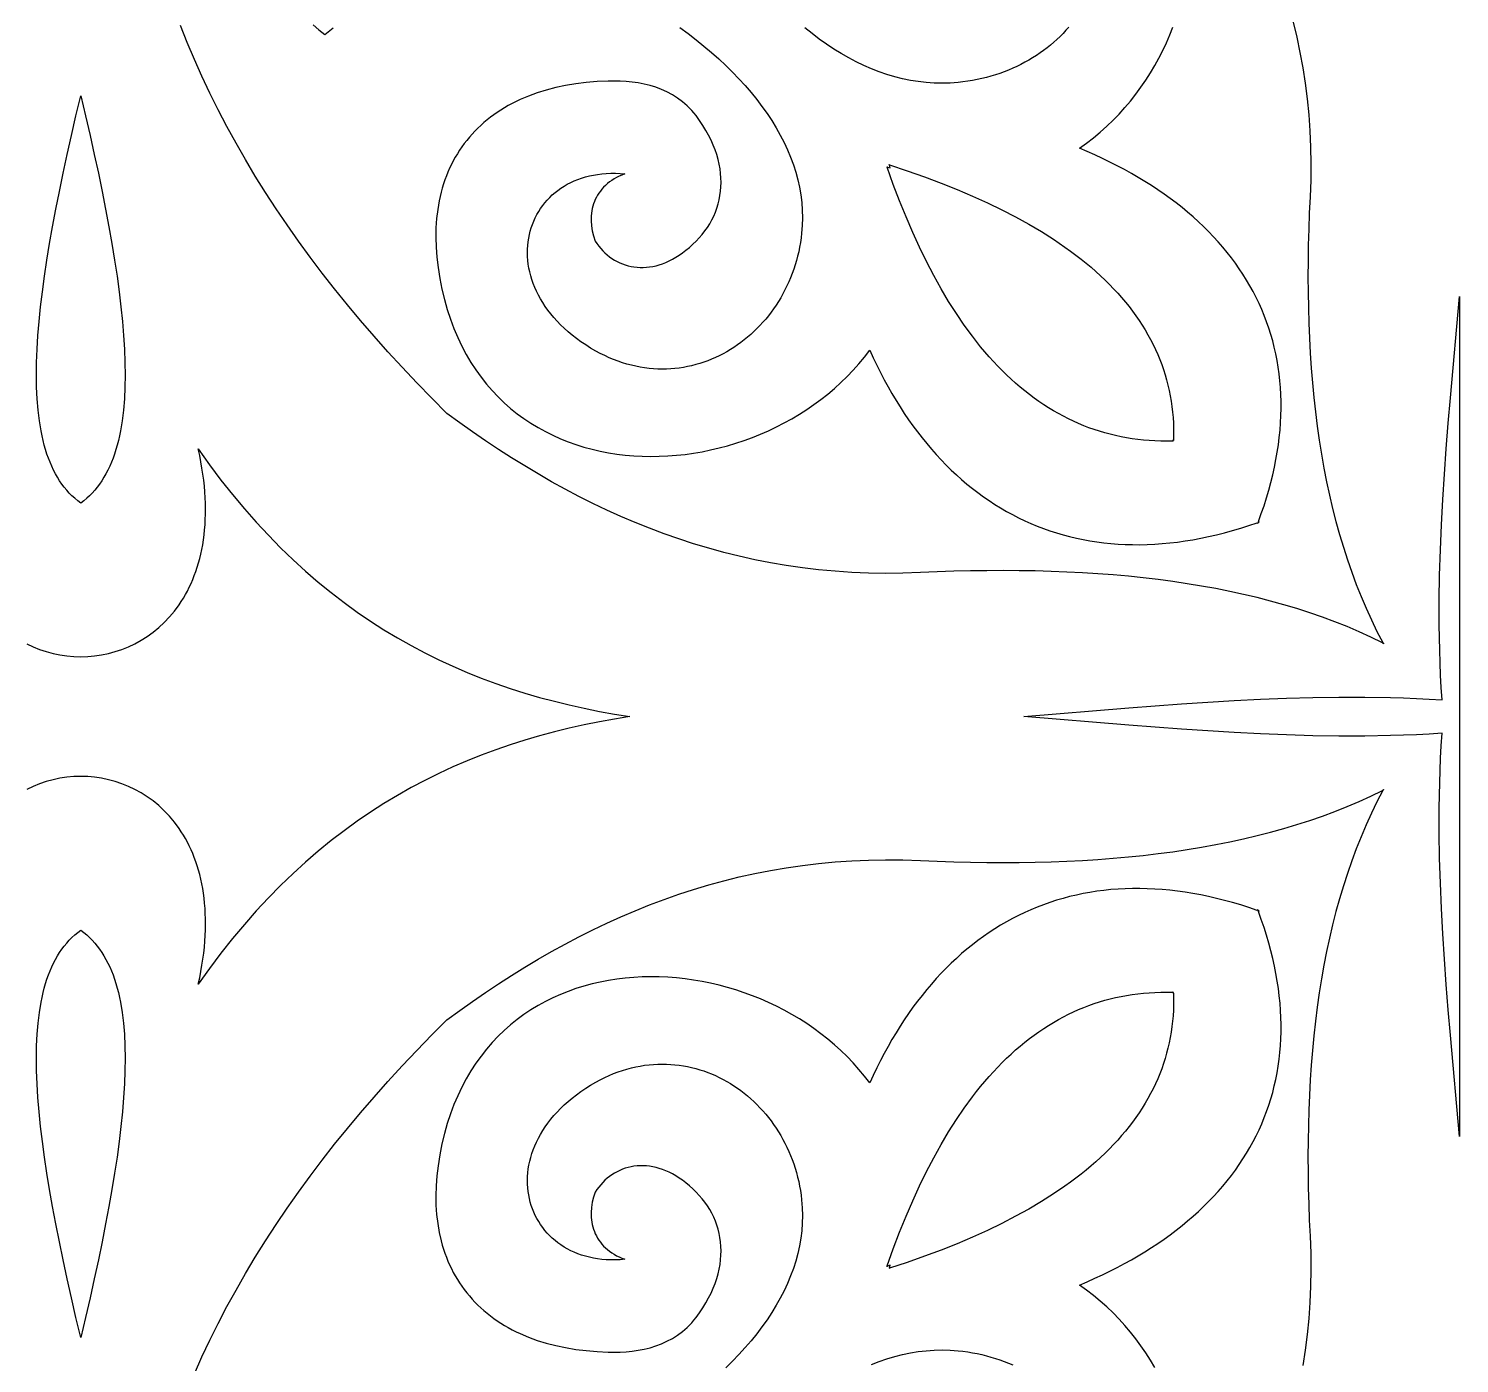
# Model space of a CAD drawing. Extents: x -375 to 375, y -1025 to 1025.
# Drawn here: x -217.3 to -155, y -201.4 to -143.3 of the extents above; entities that cross this region are included whole.
import ezdxf

# ---------------------------------------------------------------- set-up
doc = ezdxf.new("R2010")
doc.units = 0
doc.layers.add('LAYER_1', color=18, linetype='CONTINUOUS')

msp = doc.modelspace()

# ---------------------------------------------------------------- linework, layer by layer
at = {"layer": 'LAYER_1'}
for points in [[(-162.236, -143.025), (-162.08, -143.677), (-161.941, -144.336), (-161.819, -145.003), (-161.714, -145.677), (-161.627, -146.359), (-161.558, -147.05), (-161.508, -147.748), (-161.477, -148.455), (-161.465, -149.171), (-161.472, -149.895), (-161.5, -150.629), (-161.532, -151.334), (-161.557, -152.033), (-161.574, -152.728), (-161.585, -153.417), (-161.589, -154.1), (-161.584, -154.778), (-161.573, -155.45), (-161.553, -156.117), (-161.525, -156.777), (-161.49, -157.431), (-161.446, -158.079), (-161.393, -158.72), (-161.332, -159.355), (-161.263, -159.984), (-161.184, -160.606), (-161.096, -161.22), (-160.999, -161.828), (-160.893, -162.429), (-160.777, -163.023), (-160.651, -163.609), (-160.516, -164.188), (-160.371, -164.759), (-160.215, -165.322), (-160.049, -165.878), (-159.873, -166.426), (-159.686, -166.965), (-159.489, -167.497), (-159.28, -168.02), (-159.06, -168.534), (-158.829, -169.041), (-158.587, -169.538), (-158.333, -170.027), (-158.287, -170.069), (-158.303, -170.063), (-158.296, -170.077), (-158.34, -170.033), (-158.847, -169.788), (-159.363, -169.555), (-159.888, -169.332), (-160.421, -169.12), (-160.964, -168.919), (-161.515, -168.729), (-162.075, -168.549), (-162.643, -168.379), (-163.219, -168.219), (-163.803, -168.069), (-164.395, -167.929), (-164.996, -167.798), (-165.604, -167.677), (-166.219, -167.565), (-166.842, -167.463), (-167.473, -167.369), (-168.11, -167.285), (-168.755, -167.209), (-169.407, -167.142), (-170.065, -167.083), (-170.731, -167.032), (-171.403, -166.99), (-172.081, -166.955), (-172.766, -166.929), (-173.457, -166.91), (-174.154, -166.898), (-174.857, -166.894), (-175.566, -166.898), (-176.28, -166.908), (-177.001, -166.925), (-177.726, -166.949), (-178.457, -166.98), (-179.218, -167.007), (-179.969, -167.014), (-180.711, -167.002), (-181.444, -166.972), (-182.169, -166.923), (-182.885, -166.857), (-183.592, -166.773), (-184.292, -166.672), (-184.983, -166.554), (-185.666, -166.42), (-186.342, -166.27), (-187.01, -166.104), (-187.671, -165.923), (-188.325, -165.727), (-188.972, -165.516), (-189.612, -165.291), (-190.245, -165.053), (-190.872, -164.8), (-191.492, -164.535), (-192.107, -164.257), (-192.715, -163.966), (-193.318, -163.664), (-193.915, -163.349), (-194.506, -163.024), (-195.092, -162.687), (-195.673, -162.34), (-196.249, -161.983), (-196.821, -161.616), (-197.387, -161.239), (-197.95, -160.853), (-198.508, -160.458), (-199.062, -160.055), (-199.726, -159.388), (-200.376, -158.718), (-201.01, -158.045), (-201.629, -157.369), (-202.233, -156.69), (-202.821, -156.007), (-203.393, -155.322), (-203.95, -154.633), (-204.491, -153.941), (-205.016, -153.245), (-205.526, -152.547), (-206.019, -151.845), (-206.496, -151.14), (-206.957, -150.431), (-207.402, -149.719), (-207.83, -149.004), (-208.242, -148.286), (-208.638, -147.564), (-209.017, -146.838), (-209.379, -146.109), (-209.725, -145.377), (-210.053, -144.641), (-210.365, -143.902), (-210.66, -143.159)], [(-204.891, -143.144), (-204.645, -143.352), (-204.379, -143.562), (-204.017, -143.264)], [(-188.925, -143.252), (-188.566, -143.517), (-188.218, -143.786), (-187.88, -144.059), (-187.552, -144.336), (-187.236, -144.618), (-186.931, -144.903), (-186.637, -145.192), (-186.355, -145.485), (-186.086, -145.781), (-185.828, -146.08), (-185.583, -146.383), (-185.351, -146.689), (-185.132, -146.997), (-184.926, -147.308), (-184.734, -147.622), (-184.555, -147.938), (-184.391, -148.257), (-184.242, -148.578), (-184.107, -148.9), (-183.987, -149.225), (-183.882, -149.551), (-183.793, -149.879), (-183.72, -150.209), (-183.663, -150.539), (-183.622, -150.871), (-183.597, -151.204), (-183.59, -151.538), (-183.599, -151.872), (-183.626, -152.207), (-183.65, -152.411), (-183.679, -152.613), (-183.714, -152.813), (-183.755, -153.011), (-183.8, -153.206), (-183.852, -153.399), (-183.908, -153.59), (-183.969, -153.778), (-184.036, -153.963), (-184.107, -154.145), (-184.184, -154.325), (-184.265, -154.502), (-184.35, -154.675), (-184.44, -154.846), (-184.535, -155.013), (-184.634, -155.177), (-184.737, -155.338), (-184.845, -155.495), (-184.956, -155.648), (-185.071, -155.798), (-185.191, -155.944), (-185.314, -156.086), (-185.44, -156.225), (-185.571, -156.359), (-185.704, -156.489), (-185.841, -156.615), (-185.982, -156.736), (-186.125, -156.853), (-186.272, -156.965), (-186.421, -157.073), (-186.574, -157.177), (-186.729, -157.275), (-186.887, -157.368), (-187.047, -157.457), (-187.21, -157.54), (-187.376, -157.619), (-187.543, -157.692), (-187.713, -157.759), (-187.885, -157.822), (-188.059, -157.878), (-188.235, -157.929), (-188.413, -157.975), (-188.592, -158.014), (-188.773, -158.048), (-188.956, -158.075), (-189.14, -158.097), (-189.325, -158.112), (-189.512, -158.121), (-189.7, -158.124), (-189.888, -158.12), (-190.078, -158.11), (-190.268, -158.093), (-190.46, -158.069), (-190.652, -158.039), (-190.844, -158.001), (-191.037, -157.957), (-191.23, -157.905), (-191.423, -157.846), (-191.617, -157.78), (-191.811, -157.707), (-192.004, -157.626), (-192.198, -157.537), (-192.391, -157.441), (-192.584, -157.337), (-192.809, -157.205), (-193.024, -157.07), (-193.23, -156.931), (-193.427, -156.788), (-193.614, -156.643), (-193.792, -156.495), (-193.961, -156.344), (-194.121, -156.191), (-194.272, -156.035), (-194.414, -155.878), (-194.547, -155.718), (-194.672, -155.557), (-194.788, -155.394), (-194.896, -155.23), (-194.995, -155.064), (-195.085, -154.898), (-195.168, -154.731), (-195.242, -154.564), (-195.309, -154.396), (-195.367, -154.228), (-195.417, -154.06), (-195.46, -153.892), (-195.495, -153.725), (-195.522, -153.558), (-195.541, -153.392), (-195.553, -153.227), (-195.558, -153.064), (-195.555, -152.901), (-195.546, -152.741), (-195.529, -152.582), (-195.505, -152.425), (-195.474, -152.27), (-195.436, -152.118), (-195.391, -151.968), (-195.34, -151.821), (-195.282, -151.677), (-195.217, -151.536), (-195.146, -151.398), (-195.069, -151.264), (-194.985, -151.134), (-194.896, -151.007), (-194.8, -150.885), (-194.698, -150.767), (-194.59, -150.653), (-194.476, -150.544), (-194.357, -150.44), (-194.232, -150.342), (-194.101, -150.248), (-193.965, -150.16), (-193.823, -150.077), (-193.676, -150.001), (-193.524, -149.93), (-193.366, -149.866), (-193.204, -149.808), (-193.037, -149.757), (-192.864, -149.712), (-192.687, -149.675), (-192.505, -149.645), (-192.319, -149.622), (-192.128, -149.607), (-191.932, -149.599), (-191.732, -149.6), (-191.528, -149.609), (-191.319, -149.626), (-191.445, -149.674), (-191.565, -149.727), (-191.679, -149.783), (-191.787, -149.844), (-191.889, -149.909), (-191.986, -149.977), (-192.077, -150.049), (-192.162, -150.125), (-192.242, -150.203), (-192.316, -150.285), (-192.385, -150.37), (-192.448, -150.458), (-192.506, -150.548), (-192.558, -150.64), (-192.605, -150.735), (-192.647, -150.832), (-192.683, -150.931), (-192.714, -151.032), (-192.74, -151.135), (-192.76, -151.239), (-192.786, -151.451), (-192.791, -151.667), (-192.776, -151.886), (-192.742, -152.107), (-192.688, -152.327), (-192.614, -152.547), (-192.538, -152.661), (-192.457, -152.77), (-192.371, -152.873), (-192.282, -152.971), (-192.188, -153.064), (-192.089, -153.15), (-191.987, -153.231), (-191.882, -153.307), (-191.772, -153.376), (-191.66, -153.438), (-191.544, -153.495), (-191.425, -153.545), (-191.303, -153.588), (-191.179, -153.624), (-191.052, -153.653), (-190.922, -153.676), (-190.791, -153.691), (-190.657, -153.699), (-190.521, -153.699), (-190.384, -153.691), (-190.245, -153.676), (-190.104, -153.653), (-189.963, -153.622), (-189.82, -153.582), (-189.677, -153.534), (-189.532, -153.478), (-189.387, -153.412), (-189.242, -153.339), (-189.097, -153.256), (-188.951, -153.164), (-188.806, -153.063), (-188.66, -152.952), (-188.504, -152.824), (-188.355, -152.69), (-188.213, -152.552), (-188.08, -152.409), (-187.954, -152.261), (-187.837, -152.109), (-187.728, -151.953), (-187.628, -151.793), (-187.536, -151.628), (-187.453, -151.46), (-187.38, -151.289), (-187.315, -151.113), (-187.26, -150.935), (-187.214, -150.753), (-187.179, -150.567), (-187.153, -150.379), (-187.137, -150.189), (-187.131, -149.995), (-187.136, -149.799), (-187.151, -149.601), (-187.177, -149.4), (-187.214, -149.197), (-187.263, -148.992), (-187.322, -148.786), (-187.393, -148.578), (-187.475, -148.368), (-187.57, -148.157), (-187.676, -147.944), (-187.794, -147.731), (-187.925, -147.516), (-188.068, -147.301), (-188.223, -147.085), (-188.314, -146.972), (-188.408, -146.864), (-188.504, -146.761), (-188.604, -146.663), (-188.706, -146.57), (-188.811, -146.482), (-189.027, -146.322), (-189.253, -146.179), (-189.486, -146.054), (-189.726, -145.947), (-189.972, -145.855), (-190.223, -145.778), (-190.478, -145.715), (-190.737, -145.666), (-190.997, -145.629), (-191.259, -145.604), (-191.521, -145.589), (-191.782, -145.584), (-192.041, -145.589), (-192.528, -145.61), (-192.999, -145.649), (-193.456, -145.705), (-193.898, -145.779), (-194.325, -145.869), (-194.737, -145.975), (-195.133, -146.098), (-195.514, -146.237), (-195.878, -146.392), (-196.055, -146.475), (-196.227, -146.562), (-196.395, -146.653), (-196.559, -146.748), (-196.719, -146.846), (-196.875, -146.948), (-197.027, -147.054), (-197.174, -147.163), (-197.318, -147.276), (-197.457, -147.393), (-197.592, -147.513), (-197.722, -147.636), (-197.848, -147.763), (-197.97, -147.894), (-198.088, -148.028), (-198.201, -148.165), (-198.31, -148.306), (-198.415, -148.45), (-198.515, -148.597), (-198.61, -148.748), (-198.701, -148.901), (-198.788, -149.058), (-198.87, -149.218), (-198.947, -149.382), (-199.02, -149.548), (-199.089, -149.717), (-199.152, -149.89), (-199.211, -150.065), (-199.265, -150.243), (-199.315, -150.425), (-199.4, -150.796), (-199.466, -151.178), (-199.513, -151.572), (-199.54, -151.976), (-199.548, -152.391), (-199.536, -152.816), (-199.504, -153.252), (-199.451, -153.697), (-199.374, -154.179), (-199.281, -154.646), (-199.173, -155.097), (-199.049, -155.533), (-198.912, -155.954), (-198.76, -156.359), (-198.595, -156.748), (-198.417, -157.123), (-198.226, -157.483), (-198.022, -157.828), (-197.807, -158.158), (-197.58, -158.473), (-197.343, -158.774), (-197.094, -159.06), (-196.836, -159.332), (-196.568, -159.59), (-196.29, -159.834), (-196.004, -160.063), (-195.709, -160.279), (-195.406, -160.481), (-195.096, -160.669), (-194.779, -160.844), (-194.454, -161.005), (-194.124, -161.152), (-193.787, -161.287), (-193.446, -161.408), (-193.099, -161.516), (-192.747, -161.611), (-192.392, -161.694), (-192.032, -161.763), (-191.67, -161.82), (-191.304, -161.864), (-190.936, -161.896), (-190.567, -161.916), (-190.195, -161.923), (-189.822, -161.919), (-189.449, -161.902), (-189.075, -161.873), (-188.702, -161.833), (-188.329, -161.781), (-187.957, -161.717), (-187.586, -161.642), (-187.217, -161.555), (-186.851, -161.458), (-186.487, -161.349), (-186.126, -161.229), (-185.769, -161.098), (-185.416, -160.956), (-185.067, -160.803), (-184.724, -160.64), (-184.385, -160.467), (-184.052, -160.283), (-183.725, -160.088), (-183.405, -159.884), (-183.092, -159.669), (-182.786, -159.445), (-182.488, -159.21), (-182.199, -158.966), (-181.918, -158.712), (-181.646, -158.449), (-181.383, -158.176), (-181.131, -157.894), (-180.889, -157.602), (-180.658, -157.302), (-180.508, -157.631), (-180.353, -157.955), (-180.195, -158.273), (-180.032, -158.585), (-179.865, -158.89), (-179.694, -159.19), (-179.519, -159.484), (-179.34, -159.771), (-179.157, -160.052), (-178.97, -160.327), (-178.78, -160.596), (-178.585, -160.859), (-178.386, -161.115), (-178.184, -161.364), (-177.978, -161.608), (-177.768, -161.844), (-177.554, -162.075), (-177.337, -162.298), (-177.116, -162.516), (-176.891, -162.726), (-176.662, -162.93), (-176.43, -163.127), (-176.195, -163.317), (-175.956, -163.501), (-175.713, -163.678), (-175.467, -163.847), (-175.217, -164.01), (-174.964, -164.166), (-174.707, -164.315), (-174.448, -164.457), (-174.184, -164.592), (-173.918, -164.72), (-173.648, -164.841), (-173.375, -164.954), (-173.099, -165.06), (-172.819, -165.159), (-172.536, -165.251), (-172.25, -165.335), (-171.961, -165.412), (-171.669, -165.481), (-171.374, -165.543), (-171.076, -165.598), (-170.775, -165.645), (-170.47, -165.684), (-170.163, -165.716), (-169.853, -165.74), (-169.54, -165.756), (-169.224, -165.764), (-168.906, -165.765), (-168.584, -165.758), (-168.26, -165.743), (-167.933, -165.72), (-167.603, -165.69), (-167.27, -165.651), (-166.935, -165.604), (-166.597, -165.549), (-166.257, -165.486), (-165.914, -165.415), (-165.568, -165.335), (-165.22, -165.248), (-164.87, -165.152), (-164.517, -165.048), (-164.161, -164.935), (-163.803, -164.814), (-163.771, -164.846), (-163.771, -164.832), (-163.77, -164.823), (-163.776, -164.815), (-163.767, -164.812), (-163.764, -164.802), (-163.756, -164.808), (-163.752, -164.808), (-163.752, -164.805), (-163.758, -164.797), (-163.748, -164.794), (-163.745, -164.785), (-163.737, -164.791), (-163.728, -164.789), (-163.713, -164.789), (-163.745, -164.759), (-163.62, -164.413), (-163.503, -164.071), (-163.395, -163.73), (-163.296, -163.392), (-163.205, -163.056), (-163.123, -162.723), (-163.049, -162.392), (-162.984, -162.064), (-162.927, -161.738), (-162.878, -161.415), (-162.838, -161.095), (-162.806, -160.777), (-162.782, -160.461), (-162.767, -160.149), (-162.759, -159.838), (-162.76, -159.531), (-162.769, -159.227), (-162.786, -158.925), (-162.811, -158.626), (-162.844, -158.33), (-162.884, -158.036), (-162.933, -157.746), (-162.99, -157.458), (-163.054, -157.174), (-163.126, -156.892), (-163.206, -156.613), (-163.293, -156.338), (-163.388, -156.065), (-163.491, -155.795), (-163.601, -155.529), (-163.718, -155.266), (-163.844, -155.005), (-163.976, -154.748), (-164.116, -154.495), (-164.263, -154.244), (-164.418, -153.997), (-164.579, -153.753), (-164.748, -153.512), (-164.925, -153.275), (-165.108, -153.041), (-165.298, -152.81), (-165.496, -152.583), (-165.7, -152.359), (-165.912, -152.139), (-166.13, -151.922), (-166.355, -151.709), (-166.587, -151.499), (-166.826, -151.293), (-167.072, -151.091), (-167.324, -150.892), (-167.583, -150.697), (-167.848, -150.505), (-168.121, -150.317), (-168.399, -150.133), (-168.685, -149.953), (-168.976, -149.777), (-169.274, -149.604), (-169.579, -149.436), (-169.89, -149.271), (-170.207, -149.11), (-170.53, -148.953), (-170.86, -148.8), (-171.196, -148.651), (-171.538, -148.506), (-171.226, -148.283), (-170.924, -148.05), (-170.631, -147.807), (-170.348, -147.554), (-170.075, -147.292), (-169.812, -147.021), (-169.558, -146.741), (-169.315, -146.454), (-169.082, -146.159), (-168.86, -145.857), (-168.647, -145.548), (-168.446, -145.233), (-168.255, -144.912), (-168.075, -144.586), (-167.906, -144.254), (-167.748, -143.918), (-167.601, -143.577), (-167.465, -143.233)], [(-172.002, -143.234), (-172.123, -143.373), (-172.249, -143.508), (-172.38, -143.64), (-172.514, -143.769), (-172.654, -143.895), (-172.797, -144.017), (-172.944, -144.135), (-173.096, -144.25), (-173.251, -144.362), (-173.41, -144.469), (-173.573, -144.573), (-173.74, -144.672), (-173.91, -144.767), (-174.083, -144.859), (-174.26, -144.946), (-174.44, -145.028), (-174.623, -145.106), (-174.81, -145.18), (-174.999, -145.249), (-175.191, -145.313), (-175.386, -145.372), (-175.584, -145.427), (-175.784, -145.476), (-175.986, -145.52), (-176.191, -145.559), (-176.398, -145.593), (-176.608, -145.621), (-176.819, -145.644), (-177.167, -145.67), (-177.514, -145.679), (-177.86, -145.672), (-178.205, -145.648), (-178.549, -145.609), (-178.892, -145.553), (-179.234, -145.483), (-179.574, -145.397), (-179.913, -145.296), (-180.249, -145.18), (-180.584, -145.05), (-180.917, -144.906), (-181.247, -144.748), (-181.575, -144.576), (-181.9, -144.391), (-182.223, -144.192), (-182.543, -143.981), (-182.86, -143.757), (-183.174, -143.521), (-183.484, -143.272)], [(-217.353, -170.078), (-217.074, -170.211), (-216.789, -170.325), (-216.498, -170.422), (-216.204, -170.502), (-215.906, -170.564), (-215.605, -170.608), (-215.303, -170.634), (-215, -170.643), (-214.697, -170.634), (-214.395, -170.608), (-214.094, -170.564), (-213.796, -170.502), (-213.502, -170.422), (-213.211, -170.325), (-212.926, -170.211), (-212.647, -170.078), (-212.374, -169.928), (-212.109, -169.76), (-211.852, -169.575), (-211.604, -169.372), (-211.367, -169.151), (-211.14, -168.912), (-210.925, -168.656), (-210.723, -168.383), (-210.627, -168.239), (-210.534, -168.091), (-210.445, -167.939), (-210.36, -167.782), (-210.278, -167.621), (-210.2, -167.455), (-210.126, -167.285), (-210.057, -167.111), (-209.991, -166.932), (-209.93, -166.749), (-209.873, -166.561), (-209.821, -166.369), (-209.773, -166.173), (-209.73, -165.972), (-209.692, -165.766), (-209.659, -165.557), (-209.631, -165.342), (-209.608, -165.124), (-209.59, -164.901), (-209.578, -164.673), (-209.571, -164.442), (-209.569, -164.205), (-209.573, -163.965), (-209.583, -163.72), (-209.599, -163.47), (-209.621, -163.216), (-209.649, -162.958), (-209.683, -162.695), (-209.724, -162.428), (-209.77, -162.156), (-209.824, -161.88), (-209.884, -161.6), (-209.394, -162.287), (-208.896, -162.95), (-208.391, -163.588), (-207.879, -164.201), (-207.36, -164.79), (-206.834, -165.356), (-206.301, -165.899), (-205.762, -166.419), (-205.215, -166.918), (-204.663, -167.394), (-204.103, -167.849), (-203.538, -168.283), (-202.967, -168.697), (-202.389, -169.091), (-201.806, -169.465), (-201.216, -169.82), (-200.621, -170.156), (-200.021, -170.474), (-199.415, -170.774), (-198.804, -171.057), (-198.188, -171.322), (-197.566, -171.572), (-196.94, -171.805), (-196.309, -172.022), (-195.673, -172.224), (-195.032, -172.411), (-194.387, -172.584), (-193.738, -172.743), (-193.084, -172.888), (-192.427, -173.021), (-191.765, -173.14), (-191.099, -173.248), (-191.765, -173.357), (-192.427, -173.476), (-193.084, -173.609), (-193.738, -173.754), (-194.387, -173.913), (-195.032, -174.086), (-195.673, -174.273), (-196.309, -174.475), (-196.94, -174.692), (-197.566, -174.925), (-198.188, -175.174), (-198.804, -175.44), (-199.415, -175.723), (-200.021, -176.023), (-200.621, -176.341), (-201.216, -176.677), (-201.806, -177.032), (-202.389, -177.406), (-202.967, -177.8), (-203.538, -178.214), (-204.103, -178.648), (-204.663, -179.103), (-205.215, -179.579), (-205.762, -180.077), (-206.301, -180.598), (-206.834, -181.141), (-207.36, -181.707), (-207.879, -182.296), (-208.391, -182.909), (-208.896, -183.547), (-209.394, -184.209), (-209.884, -184.897), (-209.824, -184.617), (-209.77, -184.341), (-209.724, -184.069), (-209.683, -183.802), (-209.649, -183.539), (-209.621, -183.281), (-209.599, -183.027), (-209.583, -182.777), (-209.573, -182.532), (-209.569, -182.292), (-209.571, -182.055), (-209.578, -181.824), (-209.59, -181.596), (-209.608, -181.373), (-209.631, -181.155), (-209.659, -180.94), (-209.692, -180.731), (-209.73, -180.525), (-209.773, -180.324), (-209.821, -180.128), (-209.873, -179.936), (-209.93, -179.748), (-209.991, -179.565), (-210.057, -179.386), (-210.126, -179.212), (-210.2, -179.042), (-210.278, -178.876), (-210.36, -178.715), (-210.445, -178.558), (-210.534, -178.406), (-210.627, -178.258), (-210.723, -178.114), (-210.925, -177.841), (-211.14, -177.585), (-211.367, -177.346), (-211.604, -177.125), (-211.852, -176.922), (-212.109, -176.737), (-212.374, -176.569), (-212.647, -176.419), (-212.926, -176.286), (-213.211, -176.172), (-213.502, -176.074), (-213.796, -175.995), (-214.094, -175.933), (-214.395, -175.889), (-214.697, -175.863), (-215, -175.854), (-215.303, -175.863), (-215.605, -175.889), (-215.906, -175.933), (-216.204, -175.995), (-216.498, -176.074), (-216.789, -176.172), (-217.074, -176.286), (-217.353, -176.419)], [(-210.053, -201.856), (-209.725, -201.12), (-209.379, -200.388), (-209.017, -199.659), (-208.638, -198.933), (-208.242, -198.211), (-207.83, -197.493), (-207.402, -196.778), (-206.957, -196.066), (-206.496, -195.357), (-206.019, -194.652), (-205.526, -193.95), (-205.016, -193.252), (-204.491, -192.556), (-203.95, -191.864), (-203.393, -191.175), (-202.821, -190.49), (-202.233, -189.807), (-201.629, -189.128), (-201.01, -188.452), (-200.376, -187.778), (-199.726, -187.108), (-199.062, -186.441), (-198.508, -186.038), (-197.95, -185.644), (-197.387, -185.258), (-196.821, -184.881), (-196.249, -184.514), (-195.673, -184.157), (-195.092, -183.81), (-194.506, -183.473), (-193.915, -183.148), (-193.318, -182.833), (-192.715, -182.531), (-192.107, -182.24), (-191.492, -181.962), (-190.872, -181.697), (-190.245, -181.444), (-189.612, -181.206), (-188.972, -180.981), (-188.325, -180.77), (-187.671, -180.574), (-187.01, -180.393), (-186.342, -180.227), (-185.666, -180.077), (-184.983, -179.942), (-184.292, -179.825), (-183.592, -179.724), (-182.885, -179.64), (-182.169, -179.574), (-181.444, -179.525), (-180.711, -179.495), (-179.969, -179.483), (-179.218, -179.49), (-178.457, -179.517), (-177.726, -179.548), (-177.001, -179.572), (-176.28, -179.589), (-175.566, -179.599), (-174.857, -179.603), (-174.154, -179.599), (-173.457, -179.587), (-172.766, -179.568), (-172.081, -179.542), (-171.403, -179.507), (-170.731, -179.465), (-170.065, -179.414), (-169.407, -179.355), (-168.755, -179.288), (-168.11, -179.212), (-167.473, -179.128), (-166.842, -179.034), (-166.219, -178.932), (-165.604, -178.82), (-164.996, -178.699), (-164.395, -178.568), (-163.803, -178.428), (-163.219, -178.278), (-162.643, -178.118), (-162.075, -177.948), (-161.515, -177.768), (-160.964, -177.578), (-160.421, -177.377), (-159.888, -177.165), (-159.363, -176.942), (-158.847, -176.709), (-158.34, -176.464), (-158.296, -176.42), (-158.303, -176.434), (-158.287, -176.428), (-158.333, -176.47), (-158.587, -176.959), (-158.829, -177.456), (-159.06, -177.962), (-159.28, -178.477), (-159.489, -179), (-159.686, -179.532), (-159.873, -180.071), (-160.049, -180.619), (-160.215, -181.175), (-160.371, -181.738), (-160.516, -182.309), (-160.651, -182.888), (-160.777, -183.474), (-160.893, -184.068), (-160.999, -184.669), (-161.096, -185.276), (-161.184, -185.891), (-161.263, -186.513), (-161.332, -187.141), (-161.393, -187.777), (-161.446, -188.418), (-161.49, -189.066), (-161.525, -189.72), (-161.553, -190.38), (-161.573, -191.047), (-161.584, -191.719), (-161.589, -192.397), (-161.585, -193.08), (-161.574, -193.769), (-161.557, -194.464), (-161.532, -195.163), (-161.5, -195.868), (-161.472, -196.601), (-161.465, -197.326), (-161.477, -198.041), (-161.508, -198.749), (-161.558, -199.447), (-161.627, -200.138), (-161.714, -200.82), (-161.819, -201.494)], [(-168.255, -201.585), (-168.446, -201.264), (-168.647, -200.949), (-168.86, -200.64), (-169.082, -200.338), (-169.315, -200.043), (-169.558, -199.756), (-169.812, -199.476), (-170.075, -199.205), (-170.348, -198.943), (-170.631, -198.69), (-170.924, -198.447), (-171.226, -198.214), (-171.538, -197.991), (-171.196, -197.846), (-170.86, -197.697), (-170.53, -197.544), (-170.207, -197.387), (-169.89, -197.226), (-169.579, -197.061), (-169.274, -196.893), (-168.976, -196.72), (-168.685, -196.544), (-168.399, -196.363), (-168.121, -196.179), (-167.848, -195.992), (-167.583, -195.8), (-167.324, -195.605), (-167.072, -195.406), (-166.826, -195.204), (-166.587, -194.998), (-166.355, -194.788), (-166.13, -194.575), (-165.912, -194.358), (-165.7, -194.138), (-165.496, -193.914), (-165.298, -193.687), (-165.108, -193.456), (-164.925, -193.222), (-164.748, -192.985), (-164.579, -192.744), (-164.418, -192.5), (-164.263, -192.253), (-164.116, -192.002), (-163.976, -191.749), (-163.844, -191.492), (-163.718, -191.231), (-163.601, -190.968), (-163.491, -190.702), (-163.388, -190.432), (-163.293, -190.159), (-163.206, -189.884), (-163.126, -189.605), (-163.054, -189.323), (-162.99, -189.039), (-162.933, -188.751), (-162.884, -188.461), (-162.844, -188.167), (-162.811, -187.871), (-162.786, -187.572), (-162.769, -187.27), (-162.76, -186.966), (-162.759, -186.658), (-162.767, -186.348), (-162.782, -186.036), (-162.806, -185.72), (-162.838, -185.402), (-162.878, -185.082), (-162.927, -184.759), (-162.984, -184.433), (-163.049, -184.105), (-163.123, -183.774), (-163.205, -183.441), (-163.296, -183.105), (-163.395, -182.767), (-163.503, -182.426), (-163.62, -182.084), (-163.745, -181.738), (-163.713, -181.708), (-163.728, -181.708), (-163.737, -181.706), (-163.745, -181.712), (-163.748, -181.703), (-163.758, -181.7), (-163.752, -181.692), (-163.752, -181.689), (-163.756, -181.689), (-163.764, -181.695), (-163.767, -181.685), (-163.776, -181.682), (-163.77, -181.674), (-163.771, -181.665), (-163.771, -181.651), (-163.803, -181.683), (-164.161, -181.562), (-164.517, -181.449), (-164.87, -181.345), (-165.22, -181.249), (-165.568, -181.161), (-165.914, -181.082), (-166.257, -181.011), (-166.597, -180.948), (-166.935, -180.893), (-167.27, -180.846), (-167.603, -180.807), (-167.933, -180.777), (-168.26, -180.754), (-168.584, -180.739), (-168.906, -180.732), (-169.224, -180.732), (-169.54, -180.741), (-169.853, -180.757), (-170.163, -180.781), (-170.47, -180.813), (-170.775, -180.852), (-171.076, -180.899), (-171.374, -180.954), (-171.669, -181.016), (-171.961, -181.085), (-172.25, -181.162), (-172.536, -181.246), (-172.819, -181.338), (-173.099, -181.437), (-173.375, -181.543), (-173.648, -181.656), (-173.918, -181.777), (-174.184, -181.905), (-174.448, -182.04), (-174.707, -182.182), (-174.964, -182.331), (-175.217, -182.487), (-175.467, -182.65), (-175.713, -182.819), (-175.956, -182.996), (-176.195, -183.18), (-176.43, -183.37), (-176.662, -183.567), (-176.891, -183.771), (-177.116, -183.981), (-177.337, -184.199), (-177.554, -184.422), (-177.768, -184.653), (-177.978, -184.889), (-178.184, -185.133), (-178.386, -185.382), (-178.585, -185.638), (-178.78, -185.901), (-178.97, -186.17), (-179.157, -186.445), (-179.34, -186.726), (-179.519, -187.013), (-179.694, -187.307), (-179.865, -187.607), (-180.032, -187.912), (-180.195, -188.224), (-180.353, -188.542), (-180.508, -188.866), (-180.658, -189.195), (-180.889, -188.895), (-181.131, -188.603), (-181.383, -188.321), (-181.646, -188.048), (-181.918, -187.785), (-182.199, -187.531), (-182.488, -187.287), (-182.786, -187.052), (-183.092, -186.828), (-183.405, -186.613), (-183.725, -186.409), (-184.052, -186.214), (-184.385, -186.03), (-184.724, -185.857), (-185.067, -185.693), (-185.416, -185.541), (-185.769, -185.399), (-186.126, -185.268), (-186.487, -185.148), (-186.851, -185.039), (-187.217, -184.942), (-187.586, -184.855), (-187.957, -184.78), (-188.329, -184.716), (-188.702, -184.664), (-189.075, -184.624), (-189.449, -184.595), (-189.822, -184.578), (-190.195, -184.574), (-190.567, -184.581), (-190.936, -184.601), (-191.304, -184.633), (-191.67, -184.677), (-192.032, -184.734), (-192.392, -184.803), (-192.747, -184.886), (-193.099, -184.981), (-193.446, -185.089), (-193.787, -185.21), (-194.124, -185.345), (-194.454, -185.492), (-194.779, -185.653), (-195.096, -185.828), (-195.406, -186.016), (-195.709, -186.218), (-196.004, -186.434), (-196.29, -186.663), (-196.568, -186.907), (-196.836, -187.165), (-197.094, -187.437), (-197.343, -187.723), (-197.58, -188.024), (-197.807, -188.339), (-198.022, -188.669), (-198.226, -189.014), (-198.417, -189.374), (-198.595, -189.749), (-198.76, -190.138), (-198.912, -190.543), (-199.049, -190.964), (-199.173, -191.399), (-199.281, -191.851), (-199.374, -192.318), (-199.451, -192.8), (-199.504, -193.245), (-199.536, -193.68), (-199.548, -194.106), (-199.54, -194.521), (-199.513, -194.925), (-199.466, -195.319), (-199.4, -195.701), (-199.315, -196.072), (-199.265, -196.254), (-199.211, -196.432), (-199.152, -196.607), (-199.089, -196.78), (-199.02, -196.949), (-198.947, -197.115), (-198.87, -197.279), (-198.788, -197.439), (-198.701, -197.596), (-198.61, -197.749), (-198.515, -197.9), (-198.415, -198.047), (-198.31, -198.191), (-198.201, -198.332), (-198.088, -198.469), (-197.97, -198.603), (-197.848, -198.734), (-197.722, -198.861), (-197.592, -198.984), (-197.457, -199.104), (-197.318, -199.221), (-197.174, -199.334), (-197.027, -199.443), (-196.875, -199.549), (-196.719, -199.651), (-196.559, -199.749), (-196.395, -199.844), (-196.227, -199.935), (-196.055, -200.022), (-195.878, -200.105), (-195.514, -200.26), (-195.133, -200.399), (-194.737, -200.521), (-194.325, -200.628), (-193.898, -200.718), (-193.456, -200.792), (-192.999, -200.848), (-192.528, -200.887), (-192.041, -200.908), (-191.782, -200.913), (-191.521, -200.908), (-191.259, -200.893), (-190.997, -200.868), (-190.737, -200.831), (-190.478, -200.782), (-190.223, -200.719), (-189.972, -200.642), (-189.726, -200.55), (-189.486, -200.442), (-189.253, -200.318), (-189.027, -200.175), (-188.811, -200.014), (-188.706, -199.927), (-188.604, -199.834), (-188.504, -199.736), (-188.408, -199.633), (-188.314, -199.525), (-188.223, -199.412), (-188.068, -199.196), (-187.925, -198.981), (-187.794, -198.766), (-187.676, -198.553), (-187.57, -198.34), (-187.475, -198.129), (-187.393, -197.919), (-187.322, -197.711), (-187.263, -197.505), (-187.214, -197.3), (-187.177, -197.097), (-187.151, -196.896), (-187.136, -196.698), (-187.131, -196.502), (-187.137, -196.308), (-187.153, -196.118), (-187.179, -195.929), (-187.214, -195.744), (-187.26, -195.562), (-187.315, -195.384), (-187.38, -195.208), (-187.453, -195.037), (-187.536, -194.868), (-187.628, -194.704), (-187.728, -194.544), (-187.837, -194.388), (-187.954, -194.236), (-188.08, -194.088), (-188.213, -193.945), (-188.355, -193.807), (-188.504, -193.673), (-188.66, -193.545), (-188.806, -193.434), (-188.951, -193.333), (-189.097, -193.241), (-189.242, -193.158), (-189.387, -193.084), (-189.532, -193.019), (-189.677, -192.963), (-189.82, -192.915), (-189.963, -192.875), (-190.104, -192.844), (-190.245, -192.821), (-190.384, -192.806), (-190.521, -192.798), (-190.657, -192.798), (-190.791, -192.806), (-190.922, -192.821), (-191.052, -192.843), (-191.179, -192.873), (-191.303, -192.909), (-191.425, -192.952), (-191.544, -193.002), (-191.66, -193.059), (-191.772, -193.121), (-191.882, -193.19), (-191.987, -193.265), (-192.089, -193.346), (-192.188, -193.433), (-192.282, -193.526), (-192.371, -193.624), (-192.457, -193.727), (-192.538, -193.836), (-192.614, -193.95), (-192.688, -194.169), (-192.742, -194.39), (-192.776, -194.611), (-192.791, -194.83), (-192.786, -195.046), (-192.76, -195.258), (-192.74, -195.362), (-192.714, -195.465), (-192.683, -195.565), (-192.647, -195.665), (-192.605, -195.762), (-192.558, -195.857), (-192.506, -195.949), (-192.448, -196.039), (-192.385, -196.127), (-192.316, -196.212), (-192.242, -196.293), (-192.162, -196.372), (-192.077, -196.448), (-191.986, -196.52), (-191.889, -196.588), (-191.787, -196.653), (-191.679, -196.714), (-191.565, -196.77), (-191.445, -196.823), (-191.319, -196.871), (-191.528, -196.888), (-191.732, -196.897), (-191.932, -196.898), (-192.128, -196.89), (-192.319, -196.875), (-192.505, -196.852), (-192.687, -196.822), (-192.864, -196.785), (-193.037, -196.74), (-193.204, -196.689), (-193.366, -196.631), (-193.524, -196.567), (-193.676, -196.496), (-193.823, -196.42), (-193.965, -196.337), (-194.101, -196.249), (-194.232, -196.155), (-194.357, -196.057), (-194.476, -195.953), (-194.59, -195.844), (-194.698, -195.73), (-194.8, -195.612), (-194.896, -195.49), (-194.985, -195.363), (-195.069, -195.233), (-195.146, -195.099), (-195.217, -194.961), (-195.282, -194.82), (-195.34, -194.676), (-195.391, -194.529), (-195.436, -194.379), (-195.474, -194.227), (-195.505, -194.072), (-195.529, -193.915), (-195.546, -193.756), (-195.555, -193.595), (-195.558, -193.433), (-195.553, -193.27), (-195.541, -193.105), (-195.522, -192.939), (-195.495, -192.772), (-195.46, -192.605), (-195.417, -192.437), (-195.367, -192.269), (-195.309, -192.101), (-195.242, -191.933), (-195.168, -191.766), (-195.085, -191.599), (-194.995, -191.433), (-194.896, -191.267), (-194.788, -191.103), (-194.672, -190.94), (-194.547, -190.779), (-194.414, -190.619), (-194.272, -190.462), (-194.121, -190.306), (-193.961, -190.153), (-193.792, -190.002), (-193.614, -189.854), (-193.427, -189.708), (-193.23, -189.566), (-193.024, -189.427), (-192.809, -189.292), (-192.584, -189.16), (-192.391, -189.056), (-192.198, -188.96), (-192.004, -188.871), (-191.811, -188.79), (-191.617, -188.717), (-191.423, -188.651), (-191.23, -188.592), (-191.037, -188.54), (-190.844, -188.496), (-190.652, -188.458), (-190.46, -188.428), (-190.268, -188.404), (-190.078, -188.387), (-189.888, -188.377), (-189.7, -188.373), (-189.512, -188.376), (-189.325, -188.385), (-189.14, -188.4), (-188.956, -188.422), (-188.773, -188.449), (-188.592, -188.483), (-188.413, -188.522), (-188.235, -188.568), (-188.059, -188.619), (-187.885, -188.675), (-187.713, -188.738), (-187.543, -188.805), (-187.376, -188.878), (-187.21, -188.957), (-187.047, -189.04), (-186.887, -189.129), (-186.729, -189.222), (-186.574, -189.32), (-186.421, -189.424), (-186.272, -189.531), (-186.125, -189.644), (-185.982, -189.761), (-185.841, -189.882), (-185.704, -190.008), (-185.571, -190.138), (-185.44, -190.272), (-185.314, -190.411), (-185.191, -190.553), (-185.071, -190.699), (-184.956, -190.849), (-184.845, -191.002), (-184.737, -191.159), (-184.634, -191.32), (-184.535, -191.484), (-184.44, -191.651), (-184.35, -191.822), (-184.265, -191.995), (-184.184, -192.172), (-184.107, -192.352), (-184.036, -192.534), (-183.969, -192.719), (-183.908, -192.907), (-183.852, -193.098), (-183.8, -193.291), (-183.755, -193.486), (-183.714, -193.684), (-183.679, -193.884), (-183.65, -194.086), (-183.626, -194.29), (-183.599, -194.625), (-183.59, -194.959), (-183.597, -195.293), (-183.622, -195.626), (-183.663, -195.958), (-183.72, -196.288), (-183.793, -196.618), (-183.882, -196.946), (-183.987, -197.272), (-184.107, -197.597), (-184.242, -197.919), (-184.391, -198.24), (-184.555, -198.559), (-184.734, -198.875), (-184.926, -199.189), (-185.132, -199.5), (-185.351, -199.808), (-185.583, -200.114), (-185.828, -200.417), (-186.086, -200.716), (-186.355, -201.012), (-186.637, -201.305), (-186.931, -201.594)], [(-180.584, -201.447), (-180.249, -201.317), (-179.913, -201.201), (-179.574, -201.1), (-179.234, -201.014), (-178.892, -200.943), (-178.549, -200.888), (-178.205, -200.849), (-177.86, -200.825), (-177.514, -200.818), (-177.167, -200.827), (-176.819, -200.853), (-176.608, -200.876), (-176.398, -200.904), (-176.191, -200.938), (-175.986, -200.977), (-175.784, -201.021), (-175.584, -201.07), (-175.386, -201.125), (-175.191, -201.184), (-174.999, -201.248), (-174.81, -201.317), (-174.623, -201.391), (-174.44, -201.469)]]:
    msp.add_lwpolyline(points, dxfattribs=at)
for points in [[(-214.793, -147.097), (-214.597, -147.948), (-214.41, -148.781), (-214.234, -149.595), (-214.069, -150.39), (-213.916, -151.167), (-213.774, -151.923), (-213.644, -152.66), (-213.526, -153.378), (-213.421, -154.075), (-213.329, -154.753), (-213.25, -155.41), (-213.185, -156.046), (-213.134, -156.662), (-213.097, -157.256), (-213.075, -157.83), (-213.068, -158.382), (-213.077, -158.912), (-213.101, -159.421), (-213.141, -159.907), (-213.198, -160.372), (-213.271, -160.814), (-213.314, -161.026), (-213.361, -161.233), (-213.413, -161.434), (-213.469, -161.629), (-213.53, -161.819), (-213.595, -162.002), (-213.664, -162.18), (-213.738, -162.352), (-213.817, -162.519), (-213.901, -162.679), (-213.989, -162.833), (-214.082, -162.982), (-214.179, -163.124), (-214.282, -163.261), (-214.389, -163.391), (-214.501, -163.516), (-214.618, -163.634), (-214.741, -163.746), (-214.868, -163.852), (-215, -163.952), (-215.132, -163.852), (-215.259, -163.746), (-215.382, -163.634), (-215.499, -163.516), (-215.611, -163.391), (-215.718, -163.261), (-215.821, -163.124), (-215.918, -162.982), (-216.011, -162.833), (-216.099, -162.679), (-216.183, -162.519), (-216.262, -162.352), (-216.336, -162.18), (-216.405, -162.002), (-216.47, -161.819), (-216.531, -161.629), (-216.587, -161.434), (-216.639, -161.233), (-216.686, -161.026), (-216.729, -160.814), (-216.802, -160.372), (-216.859, -159.907), (-216.899, -159.421), (-216.923, -158.912), (-216.932, -158.382), (-216.925, -157.83), (-216.903, -157.256), (-216.866, -156.662), (-216.815, -156.046), (-216.75, -155.41), (-216.671, -154.753), (-216.579, -154.075), (-216.474, -153.378), (-216.356, -152.66), (-216.226, -151.923), (-216.084, -151.167), (-215.931, -150.39), (-215.766, -149.595), (-215.59, -148.781), (-215.403, -147.948), (-215.207, -147.097), (-215, -146.227)], [(-179.799, -149.237), (-179.026, -149.492), (-178.278, -149.756), (-177.555, -150.027), (-176.857, -150.305), (-176.184, -150.591), (-175.536, -150.885), (-174.912, -151.187), (-174.314, -151.496), (-173.74, -151.813), (-173.192, -152.137), (-172.668, -152.47), (-172.169, -152.809), (-171.929, -152.982), (-171.695, -153.157), (-171.467, -153.333), (-171.246, -153.512), (-171.031, -153.692), (-170.822, -153.875), (-170.619, -154.059), (-170.423, -154.245), (-170.233, -154.433), (-170.049, -154.623), (-169.871, -154.815), (-169.7, -155.008), (-169.535, -155.204), (-169.376, -155.402), (-169.223, -155.601), (-169.077, -155.803), (-168.936, -156.006), (-168.802, -156.211), (-168.675, -156.418), (-168.553, -156.627), (-168.438, -156.838), (-168.329, -157.051), (-168.227, -157.266), (-168.13, -157.482), (-168.04, -157.701), (-167.956, -157.921), (-167.878, -158.143), (-167.807, -158.368), (-167.742, -158.594), (-167.683, -158.822), (-167.63, -159.052), (-167.584, -159.284), (-167.544, -159.517), (-167.51, -159.753), (-167.483, -159.991), (-167.462, -160.23), (-167.447, -160.471), (-167.438, -160.715), (-167.435, -160.96), (-167.439, -161.207), (-167.427, -161.217), (-167.44, -161.218), (-167.44, -161.23), (-167.45, -161.218), (-167.475, -161.218), (-167.475, -161.242), (-167.462, -161.252), (-167.475, -161.253), (-167.475, -161.265), (-167.486, -161.253), (-167.743, -161.256), (-167.997, -161.254), (-168.249, -161.246), (-168.499, -161.231), (-168.748, -161.211), (-168.994, -161.184), (-169.239, -161.152), (-169.481, -161.113), (-169.721, -161.068), (-169.96, -161.018), (-170.196, -160.961), (-170.431, -160.898), (-170.663, -160.829), (-170.894, -160.754), (-171.123, -160.673), (-171.349, -160.586), (-171.574, -160.494), (-171.797, -160.395), (-172.017, -160.289), (-172.236, -160.178), (-172.453, -160.061), (-172.668, -159.938), (-172.88, -159.809), (-173.091, -159.674), (-173.3, -159.533), (-173.507, -159.385), (-173.712, -159.232), (-173.915, -159.073), (-174.116, -158.908), (-174.315, -158.736), (-174.512, -158.559), (-174.707, -158.375), (-174.9, -158.186), (-175.091, -157.991), (-175.28, -157.789), (-175.467, -157.582), (-175.652, -157.368), (-175.835, -157.149), (-176.016, -156.923), (-176.196, -156.692), (-176.548, -156.211), (-176.892, -155.706), (-177.229, -155.177), (-177.558, -154.624), (-177.878, -154.047), (-178.191, -153.445), (-178.496, -152.82), (-178.793, -152.171), (-179.082, -151.498), (-179.363, -150.801), (-179.636, -150.08), (-179.901, -149.335), (-179.915, -149.321), (-179.916, -149.318), (-179.906, -149.321), (-179.91, -149.312), (-179.907, -149.313), (-179.892, -149.327), (-179.766, -149.367), (-179.807, -149.245), (-179.822, -149.231), (-179.822, -149.227), (-179.812, -149.231), (-179.817, -149.222), (-179.813, -149.222)], [(-155, -173.248), (-155, -191.529), (-155.389, -187.119), (-155.482, -186.015), (-155.569, -184.91), (-155.648, -183.807), (-155.719, -182.704), (-155.779, -181.603), (-155.827, -180.504), (-155.86, -179.407), (-155.878, -178.313), (-155.878, -177.223), (-155.858, -176.136), (-155.84, -175.594), (-155.817, -175.054), (-155.788, -174.514), (-155.753, -173.976), (-156.312, -174.009), (-156.871, -174.037), (-157.432, -174.06), (-157.993, -174.077), (-159.12, -174.096), (-160.251, -174.096), (-161.385, -174.079), (-162.522, -174.047), (-163.662, -174.001), (-164.804, -173.943), (-165.947, -173.875), (-167.091, -173.798), (-168.236, -173.714), (-169.381, -173.625), (-173.954, -173.248), (-169.381, -172.872), (-168.236, -172.783), (-167.091, -172.699), (-165.947, -172.622), (-164.804, -172.554), (-163.662, -172.496), (-162.522, -172.45), (-161.385, -172.418), (-160.251, -172.401), (-159.12, -172.401), (-157.993, -172.42), (-157.432, -172.437), (-156.871, -172.46), (-156.312, -172.488), (-155.753, -172.521), (-155.788, -171.983), (-155.817, -171.443), (-155.84, -170.903), (-155.858, -170.361), (-155.878, -169.274), (-155.878, -168.183), (-155.86, -167.09), (-155.827, -165.993), (-155.779, -164.894), (-155.719, -163.793), (-155.648, -162.69), (-155.569, -161.586), (-155.482, -160.482), (-155.389, -159.378), (-155, -154.967)], [(-214.868, -182.645), (-214.741, -182.751), (-214.618, -182.863), (-214.501, -182.981), (-214.389, -183.106), (-214.282, -183.236), (-214.179, -183.373), (-214.082, -183.515), (-213.989, -183.664), (-213.901, -183.818), (-213.817, -183.978), (-213.738, -184.145), (-213.664, -184.317), (-213.595, -184.495), (-213.53, -184.678), (-213.469, -184.868), (-213.413, -185.063), (-213.361, -185.264), (-213.314, -185.471), (-213.271, -185.683), (-213.198, -186.125), (-213.141, -186.59), (-213.101, -187.076), (-213.077, -187.585), (-213.068, -188.115), (-213.075, -188.667), (-213.097, -189.241), (-213.134, -189.835), (-213.185, -190.451), (-213.25, -191.087), (-213.329, -191.744), (-213.421, -192.421), (-213.526, -193.119), (-213.644, -193.836), (-213.774, -194.574), (-213.916, -195.33), (-214.069, -196.106), (-214.234, -196.902), (-214.41, -197.716), (-214.597, -198.549), (-214.793, -199.4), (-215, -200.27), (-215.207, -199.4), (-215.403, -198.549), (-215.59, -197.716), (-215.766, -196.902), (-215.931, -196.106), (-216.084, -195.33), (-216.226, -194.574), (-216.356, -193.836), (-216.474, -193.119), (-216.579, -192.421), (-216.671, -191.744), (-216.75, -191.087), (-216.815, -190.451), (-216.866, -189.835), (-216.903, -189.241), (-216.925, -188.667), (-216.932, -188.115), (-216.923, -187.585), (-216.899, -187.076), (-216.859, -186.59), (-216.802, -186.125), (-216.729, -185.683), (-216.686, -185.471), (-216.639, -185.264), (-216.587, -185.063), (-216.531, -184.868), (-216.47, -184.678), (-216.405, -184.495), (-216.336, -184.317), (-216.262, -184.145), (-216.183, -183.978), (-216.099, -183.818), (-216.011, -183.664), (-215.918, -183.515), (-215.821, -183.373), (-215.718, -183.236), (-215.611, -183.106), (-215.499, -182.981), (-215.382, -182.863), (-215.259, -182.751), (-215.132, -182.645), (-215, -182.545)], [(-167.475, -185.244), (-167.462, -185.245), (-167.475, -185.255), (-167.475, -185.279), (-167.45, -185.279), (-167.44, -185.267), (-167.44, -185.279), (-167.427, -185.279), (-167.439, -185.29), (-167.435, -185.537), (-167.438, -185.782), (-167.447, -186.025), (-167.462, -186.267), (-167.483, -186.506), (-167.51, -186.744), (-167.544, -186.979), (-167.584, -187.213), (-167.63, -187.445), (-167.683, -187.675), (-167.742, -187.903), (-167.807, -188.129), (-167.878, -188.353), (-167.956, -188.576), (-168.04, -188.796), (-168.13, -189.015), (-168.227, -189.231), (-168.329, -189.446), (-168.438, -189.659), (-168.553, -189.87), (-168.675, -190.079), (-168.802, -190.286), (-168.936, -190.491), (-169.077, -190.694), (-169.223, -190.896), (-169.376, -191.095), (-169.535, -191.293), (-169.7, -191.488), (-169.871, -191.682), (-170.049, -191.874), (-170.233, -192.064), (-170.423, -192.252), (-170.619, -192.438), (-170.822, -192.622), (-171.031, -192.805), (-171.246, -192.985), (-171.467, -193.164), (-171.695, -193.34), (-171.929, -193.515), (-172.169, -193.688), (-172.668, -194.027), (-173.192, -194.359), (-173.74, -194.684), (-174.314, -195.001), (-174.912, -195.31), (-175.536, -195.612), (-176.184, -195.905), (-176.857, -196.192), (-177.555, -196.47), (-178.278, -196.741), (-179.026, -197.004), (-179.799, -197.26), (-179.813, -197.275), (-179.817, -197.275), (-179.812, -197.266), (-179.822, -197.27), (-179.822, -197.266), (-179.807, -197.252), (-179.766, -197.13), (-179.892, -197.17), (-179.907, -197.184), (-179.91, -197.185), (-179.906, -197.175), (-179.916, -197.179), (-179.915, -197.176), (-179.901, -197.162), (-179.636, -196.417), (-179.363, -195.696), (-179.082, -194.999), (-178.793, -194.326), (-178.496, -193.677), (-178.191, -193.052), (-177.878, -192.45), (-177.558, -191.873), (-177.229, -191.32), (-176.892, -190.791), (-176.548, -190.286), (-176.196, -189.805), (-176.016, -189.574), (-175.835, -189.348), (-175.652, -189.129), (-175.467, -188.915), (-175.28, -188.708), (-175.091, -188.506), (-174.9, -188.311), (-174.707, -188.121), (-174.512, -187.938), (-174.315, -187.761), (-174.116, -187.589), (-173.915, -187.424), (-173.712, -187.265), (-173.507, -187.112), (-173.3, -186.964), (-173.091, -186.823), (-172.88, -186.688), (-172.668, -186.559), (-172.453, -186.436), (-172.236, -186.319), (-172.017, -186.207), (-171.797, -186.102), (-171.574, -186.003), (-171.349, -185.91), (-171.123, -185.824), (-170.894, -185.743), (-170.663, -185.668), (-170.431, -185.599), (-170.196, -185.536), (-169.96, -185.479), (-169.721, -185.429), (-169.481, -185.384), (-169.239, -185.345), (-168.994, -185.313), (-168.748, -185.286), (-168.499, -185.266), (-168.249, -185.251), (-167.997, -185.243), (-167.743, -185.241), (-167.486, -185.244), (-167.475, -185.232)]]:
    msp.add_lwpolyline(points, close=True, dxfattribs=at)

doc.saveas('drawing.dxf')
